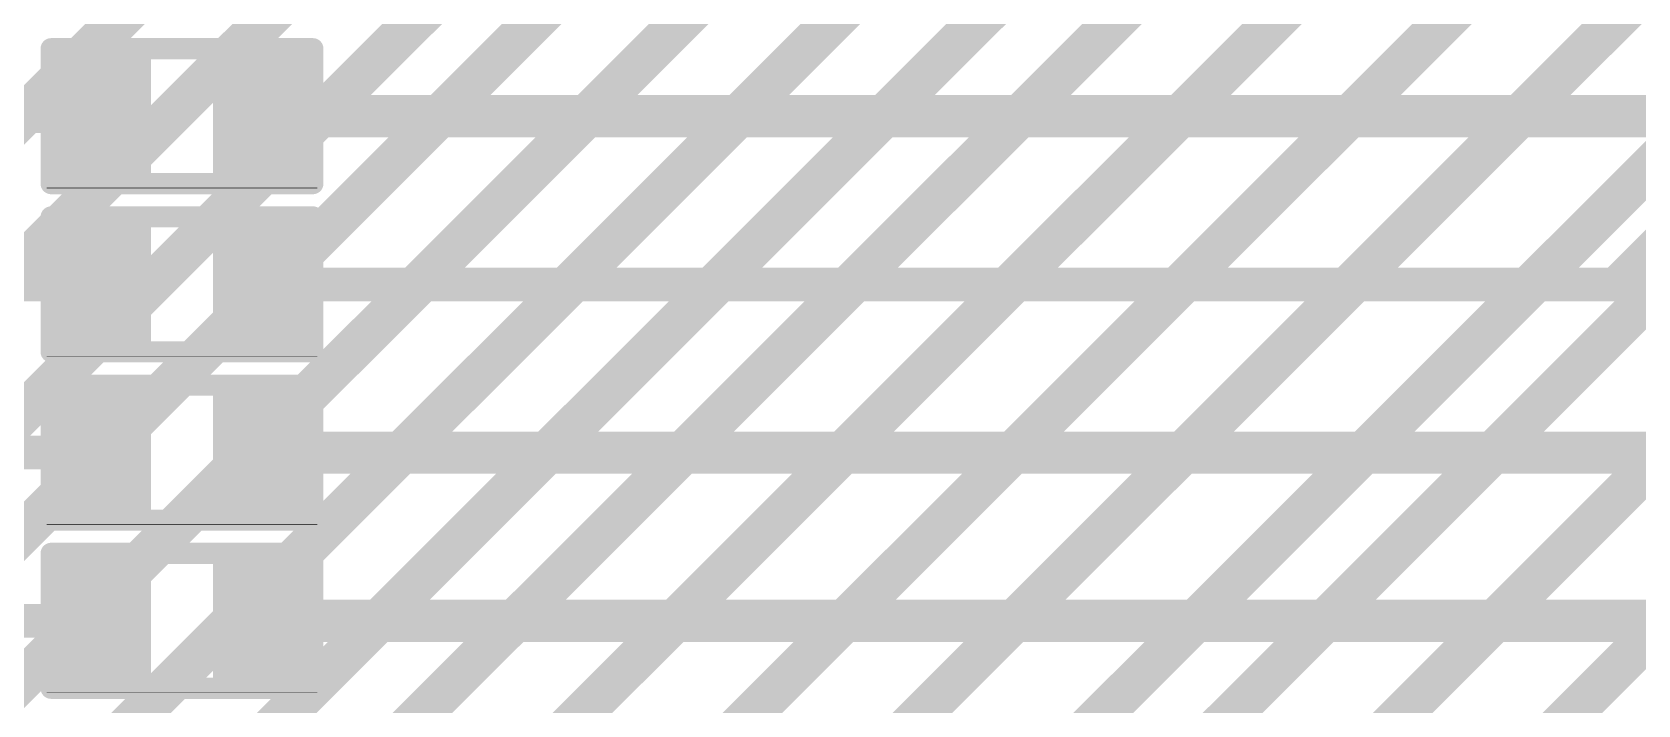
# Model space of a CAD drawing. Header units: inches. Extents: x -11 to 5379, y 0 to 5429.
# Drawn here: x 166.36 to 176.02, y 45.69 to 49.74 of the extents above; entities that cross this region are included whole.
import ezdxf

# ---------------------------------------------------------------- set-up
doc = ezdxf.new("R2010")
doc.units = ezdxf.units.IN
for name, color, linetype in [('Bottom Layer', 5, 'Continuous'), ('Top Layer', 1, 'Continuous'), ('Top Overlay', 2, 'Continuous'), ('Top Paste', 8, 'Continuous'), ('Top Solder', 216, 'Continuous')]:
    doc.layers.add(name, color=color, linetype=linetype)

# ---------------------------------------------------------------- blocks, each defined once
blk = doc.blocks.new('R___0402_397')
at = {"layer": 'Top Layer'}
for points in [[(-0.6985, -0.3175), (-0.6985, 0.3175), (-0.2413, 0.3175), (-0.2413, -0.3175)], [(0.2413, -0.3175), (0.2413, 0.3175), (0.6985, 0.3175), (0.6985, -0.3175)]]:
    blk.add_hatch(color=1, dxfattribs=at).paths.add_polyline_path(points)
at = {"layer": 'Top Paste'}
for points in [[(-0.6985, -0.3175), (-0.6985, 0.3175), (-0.2413, 0.3175), (-0.2413, -0.3175)], [(0.2413, -0.3175), (0.2413, 0.3175), (0.6985, 0.3175), (0.6985, -0.3175)]]:
    blk.add_hatch(color=8, dxfattribs=at).paths.add_polyline_path(points)
at = {"layer": 'Top Solder'}
for points in [[(-0.7535, -0.3725), (-0.7535, 0.3725), (-0.1863, 0.3725), (-0.1863, -0.3725)], [(0.1863, -0.3725), (0.1863, 0.3725), (0.7535, 0.3725), (0.7535, -0.3725)]]:
    blk.add_hatch(color=216, dxfattribs=at).paths.add_polyline_path(points)
at = {"layer": 'Top Overlay'}
for points in [[(-0.7874, -0.4064, 0.127, 0.127, 0), (-0.7874, 0.4064, 0.127, 0.127, 0)], [(-0.7874, 0.4064, 0.127, 0.127, 0), (0.7874, 0.4064, 0.127, 0.127, 0)], [(0.7874, -0.4064, 0.127, 0.127, 0), (0.7874, 0.4064, 0.127, 0.127, 0)], [(-0.7874, -0.4064, 0.127, 0.127, 0), (0.7874, -0.4064, 0.127, 0.127, 0)], [(-0.8128, -0.4318, 0.00323, 0.00323, 0), (0.8128, -0.4318, 0.00323, 0.00323, 0)]]:
    blk.add_lwpolyline(points, format="xyseb", dxfattribs=at)
for points in [[(-0.8191, 0.4064, 0.0635, 0.0635, 1), (-0.7556, 0.4064, 0.0635, 0.0635, 1)], [(-0.8191, 0.4064, 0.0635, 0.0635, 1), (-0.7556, 0.4064, 0.0635, 0.0635, 1)], [(0.7556, 0.4064, 0.0635, 0.0635, 1), (0.8191, 0.4064, 0.0635, 0.0635, 1)], [(0.7556, 0.4064, 0.0635, 0.0635, 1), (0.8191, 0.4064, 0.0635, 0.0635, 1)], [(-0.8191, -0.4064, 0.0635, 0.0635, 1), (-0.7556, -0.4064, 0.0635, 0.0635, 1)], [(-0.8191, -0.4064, 0.0635, 0.0635, 1), (-0.7556, -0.4064, 0.0635, 0.0635, 1)], [(0.7556, -0.4064, 0.0635, 0.0635, 1), (0.8191, -0.4064, 0.0635, 0.0635, 1)], [(0.7556, -0.4064, 0.0635, 0.0635, 1), (0.8191, -0.4064, 0.0635, 0.0635, 1)], [(-0.8136, -0.4318, 0.00161, 0.00161, 1), (-0.812, -0.4318, 0.00161, 0.00161, 1)], [(0.812, -0.4318, 0.00161, 0.00161, 1), (0.8136, -0.4318, 0.00161, 0.00161, 1)]]:
    blk.add_lwpolyline(points, format="xyseb", close=True, dxfattribs=at)
blk = doc.blocks.new('R___0402_399')
at = {"layer": 'Top Layer'}
for points in [[(-0.6985, -0.3175), (-0.6985, 0.3175), (-0.2413, 0.3175), (-0.2413, -0.3175)], [(0.2413, -0.3175), (0.2413, 0.3175), (0.6985, 0.3175), (0.6985, -0.3175)]]:
    blk.add_hatch(color=1, dxfattribs=at).paths.add_polyline_path(points)
at = {"layer": 'Top Paste'}
for points in [[(-0.6985, -0.3175), (-0.6985, 0.3175), (-0.2413, 0.3175), (-0.2413, -0.3175)], [(0.2413, -0.3175), (0.2413, 0.3175), (0.6985, 0.3175), (0.6985, -0.3175)]]:
    blk.add_hatch(color=8, dxfattribs=at).paths.add_polyline_path(points)
at = {"layer": 'Top Solder'}
for points in [[(-0.7535, -0.3725), (-0.7535, 0.3725), (-0.1863, 0.3725), (-0.1863, -0.3725)], [(0.1863, -0.3725), (0.1863, 0.3725), (0.7535, 0.3725), (0.7535, -0.3725)]]:
    blk.add_hatch(color=216, dxfattribs=at).paths.add_polyline_path(points)
at = {"layer": 'Top Overlay'}
for points in [[(-0.7874, -0.4064, 0.127, 0.127, 0), (-0.7874, 0.4064, 0.127, 0.127, 0)], [(-0.7874, 0.4064, 0.127, 0.127, 0), (0.7874, 0.4064, 0.127, 0.127, 0)], [(0.7874, -0.4064, 0.127, 0.127, 0), (0.7874, 0.4064, 0.127, 0.127, 0)], [(-0.7874, -0.4064, 0.127, 0.127, 0), (0.7874, -0.4064, 0.127, 0.127, 0)], [(-0.8128, -0.4318, 0.00323, 0.00323, 0), (0.8128, -0.4318, 0.00323, 0.00323, 0)]]:
    blk.add_lwpolyline(points, format="xyseb", dxfattribs=at)
for points in [[(-0.8191, 0.4064, 0.0635, 0.0635, 1), (-0.7556, 0.4064, 0.0635, 0.0635, 1)], [(-0.8191, 0.4064, 0.0635, 0.0635, 1), (-0.7556, 0.4064, 0.0635, 0.0635, 1)], [(0.7556, 0.4064, 0.0635, 0.0635, 1), (0.8191, 0.4064, 0.0635, 0.0635, 1)], [(0.7556, 0.4064, 0.0635, 0.0635, 1), (0.8191, 0.4064, 0.0635, 0.0635, 1)], [(-0.8191, -0.4064, 0.0635, 0.0635, 1), (-0.7556, -0.4064, 0.0635, 0.0635, 1)], [(-0.8191, -0.4064, 0.0635, 0.0635, 1), (-0.7556, -0.4064, 0.0635, 0.0635, 1)], [(0.7556, -0.4064, 0.0635, 0.0635, 1), (0.8191, -0.4064, 0.0635, 0.0635, 1)], [(0.7556, -0.4064, 0.0635, 0.0635, 1), (0.8191, -0.4064, 0.0635, 0.0635, 1)], [(-0.8136, -0.4318, 0.00161, 0.00161, 1), (-0.812, -0.4318, 0.00161, 0.00161, 1)], [(0.812, -0.4318, 0.00161, 0.00161, 1), (0.8136, -0.4318, 0.00161, 0.00161, 1)]]:
    blk.add_lwpolyline(points, format="xyseb", close=True, dxfattribs=at)
blk = doc.blocks.new('R___0402_401')
at = {"layer": 'Top Layer'}
for points in [[(-0.6985, -0.3175), (-0.6985, 0.3175), (-0.2413, 0.3175), (-0.2413, -0.3175)], [(0.2413, -0.3175), (0.2413, 0.3175), (0.6985, 0.3175), (0.6985, -0.3175)]]:
    blk.add_hatch(color=1, dxfattribs=at).paths.add_polyline_path(points)
at = {"layer": 'Top Paste'}
for points in [[(-0.6985, -0.3175), (-0.6985, 0.3175), (-0.2413, 0.3175), (-0.2413, -0.3175)], [(0.2413, -0.3175), (0.2413, 0.3175), (0.6985, 0.3175), (0.6985, -0.3175)]]:
    blk.add_hatch(color=8, dxfattribs=at).paths.add_polyline_path(points)
at = {"layer": 'Top Solder'}
for points in [[(-0.7535, -0.3725), (-0.7535, 0.3725), (-0.1863, 0.3725), (-0.1863, -0.3725)], [(0.1863, -0.3725), (0.1863, 0.3725), (0.7535, 0.3725), (0.7535, -0.3725)]]:
    blk.add_hatch(color=216, dxfattribs=at).paths.add_polyline_path(points)
at = {"layer": 'Top Overlay'}
for points in [[(-0.7874, -0.4064, 0.127, 0.127, 0), (-0.7874, 0.4064, 0.127, 0.127, 0)], [(-0.7874, 0.4064, 0.127, 0.127, 0), (0.7874, 0.4064, 0.127, 0.127, 0)], [(0.7874, -0.4064, 0.127, 0.127, 0), (0.7874, 0.4064, 0.127, 0.127, 0)], [(-0.7874, -0.4064, 0.127, 0.127, 0), (0.7874, -0.4064, 0.127, 0.127, 0)], [(-0.8128, -0.4318, 0.00323, 0.00323, 0), (0.8128, -0.4318, 0.00323, 0.00323, 0)]]:
    blk.add_lwpolyline(points, format="xyseb", dxfattribs=at)
for points in [[(-0.8191, 0.4064, 0.0635, 0.0635, 1), (-0.7556, 0.4064, 0.0635, 0.0635, 1)], [(-0.8191, 0.4064, 0.0635, 0.0635, 1), (-0.7556, 0.4064, 0.0635, 0.0635, 1)], [(0.7556, 0.4064, 0.0635, 0.0635, 1), (0.8191, 0.4064, 0.0635, 0.0635, 1)], [(0.7556, 0.4064, 0.0635, 0.0635, 1), (0.8191, 0.4064, 0.0635, 0.0635, 1)], [(-0.8191, -0.4064, 0.0635, 0.0635, 1), (-0.7556, -0.4064, 0.0635, 0.0635, 1)], [(-0.8191, -0.4064, 0.0635, 0.0635, 1), (-0.7556, -0.4064, 0.0635, 0.0635, 1)], [(0.7556, -0.4064, 0.0635, 0.0635, 1), (0.8191, -0.4064, 0.0635, 0.0635, 1)], [(0.7556, -0.4064, 0.0635, 0.0635, 1), (0.8191, -0.4064, 0.0635, 0.0635, 1)], [(-0.8136, -0.4318, 0.00161, 0.00161, 1), (-0.812, -0.4318, 0.00161, 0.00161, 1)], [(0.812, -0.4318, 0.00161, 0.00161, 1), (0.8136, -0.4318, 0.00161, 0.00161, 1)]]:
    blk.add_lwpolyline(points, format="xyseb", close=True, dxfattribs=at)
blk = doc.blocks.new('R___0402_403')
at = {"layer": 'Top Layer'}
for points in [[(-0.6985, -0.3175), (-0.6985, 0.3175), (-0.2413, 0.3175), (-0.2413, -0.3175)], [(0.2413, -0.3175), (0.2413, 0.3175), (0.6985, 0.3175), (0.6985, -0.3175)]]:
    blk.add_hatch(color=1, dxfattribs=at).paths.add_polyline_path(points)
at = {"layer": 'Top Paste'}
for points in [[(-0.6985, -0.3175), (-0.6985, 0.3175), (-0.2413, 0.3175), (-0.2413, -0.3175)], [(0.2413, -0.3175), (0.2413, 0.3175), (0.6985, 0.3175), (0.6985, -0.3175)]]:
    blk.add_hatch(color=8, dxfattribs=at).paths.add_polyline_path(points)
at = {"layer": 'Top Solder'}
for points in [[(-0.7535, -0.3725), (-0.7535, 0.3725), (-0.1863, 0.3725), (-0.1863, -0.3725)], [(0.1863, -0.3725), (0.1863, 0.3725), (0.7535, 0.3725), (0.7535, -0.3725)]]:
    blk.add_hatch(color=216, dxfattribs=at).paths.add_polyline_path(points)
at = {"layer": 'Top Overlay'}
for points in [[(-0.7874, -0.4064, 0.127, 0.127, 0), (-0.7874, 0.4064, 0.127, 0.127, 0)], [(-0.7874, 0.4064, 0.127, 0.127, 0), (0.7874, 0.4064, 0.127, 0.127, 0)], [(0.7874, -0.4064, 0.127, 0.127, 0), (0.7874, 0.4064, 0.127, 0.127, 0)], [(-0.7874, -0.4064, 0.127, 0.127, 0), (0.7874, -0.4064, 0.127, 0.127, 0)], [(-0.8128, -0.4318, 0.00323, 0.00323, 0), (0.8128, -0.4318, 0.00323, 0.00323, 0)]]:
    blk.add_lwpolyline(points, format="xyseb", dxfattribs=at)
for points in [[(-0.8191, 0.4064, 0.0635, 0.0635, 1), (-0.7556, 0.4064, 0.0635, 0.0635, 1)], [(-0.8191, 0.4064, 0.0635, 0.0635, 1), (-0.7556, 0.4064, 0.0635, 0.0635, 1)], [(0.7556, 0.4064, 0.0635, 0.0635, 1), (0.8191, 0.4064, 0.0635, 0.0635, 1)], [(0.7556, 0.4064, 0.0635, 0.0635, 1), (0.8191, 0.4064, 0.0635, 0.0635, 1)], [(-0.8191, -0.4064, 0.0635, 0.0635, 1), (-0.7556, -0.4064, 0.0635, 0.0635, 1)], [(-0.8191, -0.4064, 0.0635, 0.0635, 1), (-0.7556, -0.4064, 0.0635, 0.0635, 1)], [(0.7556, -0.4064, 0.0635, 0.0635, 1), (0.8191, -0.4064, 0.0635, 0.0635, 1)], [(0.7556, -0.4064, 0.0635, 0.0635, 1), (0.8191, -0.4064, 0.0635, 0.0635, 1)], [(-0.8136, -0.4318, 0.00161, 0.00161, 1), (-0.812, -0.4318, 0.00161, 0.00161, 1)], [(0.812, -0.4318, 0.00161, 0.00161, 1), (0.8136, -0.4318, 0.00161, 0.00161, 1)]]:
    blk.add_lwpolyline(points, format="xyseb", close=True, dxfattribs=at)

msp = doc.modelspace()

# ---------------------------------------------------------------- linework, layer by layer
at = {"layer": 'Bottom Layer'}
for points in [[(157.8845, 39.0279, 0.254, 0.254, 0), (176.0932, 57.2365, 0.254, 0.254, 0)], [(158.019, 38.4431, 0.254, 0.254, 0), (175.1939, 55.6179, 0.254, 0.254, 0)], [(158.2496, 37.7891, 0.254, 0.254, 0), (175.4712, 55.0107, 0.254, 0.254, 0)], [(158.5079, 37.1348, 0.254, 0.254, 0), (175.6669, 54.2938, 0.254, 0.254, 0)], [(158.7494, 36.4998, 0.254, 0.254, 0), (175.6257, 53.376, 0.254, 0.254, 0)], [(158.9302, 35.8635, 0.254, 0.254, 0), (175.7573, 52.6906, 0.254, 0.254, 0)], [(159.0295, 35, 0.254, 0.254, 0), (176.0249, 51.9955, 0.254, 0.254, 0)], [(160.0518, 35, 0.254, 0.254, 0), (176.336, 51.2842, 0.254, 0.254, 0)], [(157.3627, 40.2941, 0.254, 0.254, 0), (168.3258, 51.2572, 0.254, 0.254, 0)], [(161.074, 35, 0.254, 0.254, 0), (176.6742, 50.6002, 0.254, 0.254, 0)], [(157.6547, 39.7002, 0.254, 0.254, 0), (168.3231, 50.3686, 0.254, 0.254, 0)], [(161.328, 34.166, 0.254, 0.254, 0), (177.1661, 50.0041, 0.254, 0.254, 0)], [(161.5435, 33.6032, 0.254, 0.254, 0), (177.3507, 49.4105, 0.254, 0.254, 0)], [(174.8703, 44.8851, 0.254, 0.254, 0), (178.5179, 48.5327, 0.254, 0.254, 0)], [(162.0372, 33.0741, 0.254, 0.254, 0), (176.8167, 47.8536, 0.254, 0.254, 0)]]:
    msp.add_lwpolyline(points, format="xyseb", dxfattribs=at)
at = {"layer": 'Top Layer'}
for points in [[(164.2205, 49.2316, 0.2032, 0.2032, 0), (166.7888, 49.2316, 0.2032, 0.2032, 0)], [(167.7286, 49.2316, 0.254, 0.254, 0), (180.757, 49.2316, 0.254, 0.254, 0)], [(175.8793, 48.2189, 0.2032, 0.2032, 0), (176.1931, 48.5327, 0.2032, 0.2032, 0)], [(164.4061, 48.2189, 0.2032, 0.2032, 0), (166.7888, 48.2189, 0.2032, 0.2032, 0)], [(167.7286, 48.2189, 0.2032, 0.2032, 0), (175.8793, 48.2189, 0.2032, 0.2032, 0)], [(164.5281, 47.2062, 0.2032, 0.2032, 0), (166.7888, 47.2062, 0.2032, 0.2032, 0)], [(167.7286, 47.2062, 0.254, 0.254, 0), (179.5853, 47.2062, 0.254, 0.254, 0)], [(164.6973, 46.1935, 0.2032, 0.2032, 0), (166.7888, 46.1935, 0.2032, 0.2032, 0)], [(167.7286, 46.1935, 0.254, 0.254, 0), (177.5805, 46.1935, 0.254, 0.254, 0)]]:
    msp.add_lwpolyline(points, format="xyseb", dxfattribs=at)
for points in [[(166.738, 49.2316, 0.1016, 0.1016, 1), (166.8396, 49.2316, 0.1016, 0.1016, 1)], [(167.6651, 49.2316, 0.127, 0.127, 1), (167.7921, 49.2316, 0.127, 0.127, 1)], [(166.738, 48.2189, 0.1016, 0.1016, 1), (166.8396, 48.2189, 0.1016, 0.1016, 1)], [(167.6778, 48.2189, 0.1016, 0.1016, 1), (167.7794, 48.2189, 0.1016, 0.1016, 1)], [(175.8285, 48.2189, 0.1016, 0.1016, 1), (175.9301, 48.2189, 0.1016, 0.1016, 1)], [(175.8285, 48.2189, 0.1016, 0.1016, 1), (175.9301, 48.2189, 0.1016, 0.1016, 1)], [(166.738, 47.2062, 0.1016, 0.1016, 1), (166.8396, 47.2062, 0.1016, 0.1016, 1)], [(167.6651, 47.2062, 0.127, 0.127, 1), (167.7921, 47.2062, 0.127, 0.127, 1)], [(166.738, 46.1935, 0.1016, 0.1016, 1), (166.8396, 46.1935, 0.1016, 0.1016, 1)], [(167.6651, 46.1935, 0.127, 0.127, 1), (167.7921, 46.1935, 0.127, 0.127, 1)]]:
    msp.add_lwpolyline(points, format="xyseb", close=True, dxfattribs=at)

# ---------------------------------------------------------------- block references
for name, p in [('R___0402_397', (167.2587, 49.2316)), ('R___0402_399', (167.2587, 48.2189)), ('R___0402_401', (167.2587, 47.2062)), ('R___0402_403', (167.2587, 46.1935))]:
    msp.add_blockref(name, p)

doc.saveas('drawing.dxf')
